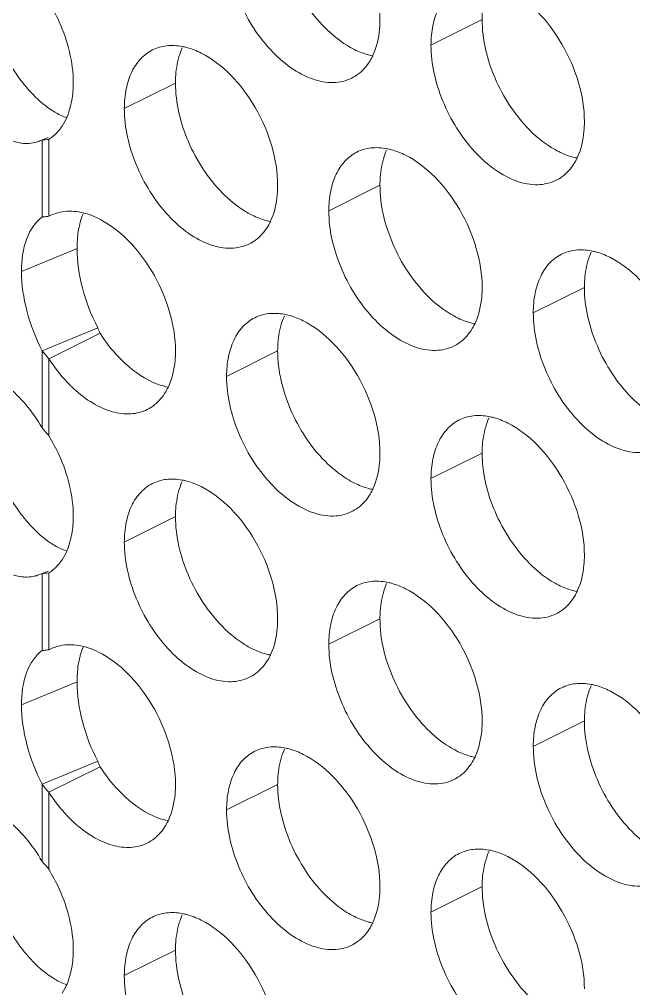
# Model space of a CAD drawing. Header units: millimetres. Extents: x 0 to 2524, y 0 to 1785.
# Drawn here: x 1808.52 to 1815.32, y 890.54 to 901.27 of the extents above; entities that cross this region are included whole.
import ezdxf

# ---------------------------------------------------------------- set-up
doc = ezdxf.new("R2010")
doc.units = ezdxf.units.MM
doc.header["$LTSCALE"] = 0.1
doc.layers.add('标注', color=251, linetype='Continuous', lineweight=9)

msp = doc.modelspace()

# ---------------------------------------------------------------- linework, layer by layer
at = {"layer": '标注'}
for p, q in [((1813.639, 901.271), (1813.073, 900.988)), ((1810.245, 900.568), (1809.679, 900.285)), ((1810.245, 900.568), (1809.679, 900.285)), ((1810.245, 900.568), (1809.679, 900.285)), ((1808.77, 899.938), (1808.745, 899.928)), ((1808.835, 899.965), (1808.77, 899.938)), ((1808.77, 899.938), (1808.77, 899.084)), ((1808.844, 899.943), (1808.844, 899.092)), ((1812.508, 899.437), (1811.942, 899.154)), ((1808.844, 899.092), (1808.86, 899.1)), ((1809.156, 898.737), (1808.541, 898.482)), ((1814.771, 898.305), (1814.205, 898.023)), ((1809.385, 897.859), (1808.77, 897.603)), ((1809.41, 897.797), (1808.844, 897.515)), ((1808.77, 897.603), (1808.77, 896.749)), ((1811.376, 897.602), (1810.811, 897.32)), ((1808.844, 897.515), (1808.844, 896.663)), ((1813.639, 896.471), (1813.073, 896.188)), ((1810.245, 895.768), (1809.679, 895.485)), ((1810.245, 895.768), (1809.679, 895.485)), ((1810.245, 895.768), (1809.679, 895.485)), ((1808.77, 895.138), (1808.745, 895.128)), ((1808.835, 895.165), (1808.77, 895.138)), ((1808.77, 895.138), (1808.77, 894.284)), ((1808.844, 895.143), (1808.844, 894.292)), ((1812.508, 894.637), (1811.942, 894.354)), ((1808.844, 894.292), (1808.86, 894.3)), ((1809.156, 893.937), (1808.541, 893.682)), ((1814.771, 893.505), (1814.205, 893.223)), ((1809.385, 893.059), (1808.77, 892.803)), ((1809.41, 892.997), (1808.844, 892.715)), ((1808.77, 892.803), (1808.77, 891.949)), ((1811.376, 892.802), (1810.811, 892.52)), ((1808.844, 892.715), (1808.844, 891.863)), ((1813.639, 891.671), (1813.073, 891.388)), ((1810.245, 890.968), (1809.679, 890.685)), ((1810.245, 890.968), (1809.679, 890.685)), ((1810.245, 890.968), (1809.679, 890.685))]:
    msp.add_line(p, q, dxfattribs=at)
for centre, radius, start, end in [((1810.99, 900.657), 0.734, 155.8796, 161.7803), ((1811.993, 901.028), 0.453, 296.5256, 305.9034), ((1809.385, 901.057), 0.94, 235.2265, 239.6574), ((1809.323, 900.952), 0.818, 239.6492, 244.5397), ((1808.594, 900.332), 0.462, 302.7451, 310.382), ((1813.252, 899.526), 0.734, 155.8796, 161.7803), ((1814.256, 899.896), 0.453, 296.5256, 305.9034), ((1810.862, 899.193), 0.453, 296.5256, 305.9034), ((1815.515, 898.394), 0.734, 155.8796, 161.7803), ((1812.121, 897.691), 0.734, 155.8796, 161.7803), ((1810.182, 898.144), 0.847, 199.7011, 204.1814), ((1813.125, 898.062), 0.453, 296.5256, 305.9034), ((1809.652, 898.267), 1.104, 216.9719, 222.9731), ((1809.729, 897.362), 0.457, 296.5685, 308.2187), ((1814.384, 896.56), 0.734, 155.8796, 161.7803), ((1811.311, 898.865), 3.306, 219.7824, 221.7528), ((1810.99, 895.857), 0.734, 155.8796, 161.7803), ((1811.993, 896.228), 0.453, 296.5256, 305.9034), ((1809.385, 896.257), 0.94, 235.2265, 239.6574), ((1809.323, 896.152), 0.818, 239.6492, 244.5397), ((1808.594, 895.532), 0.462, 302.7451, 310.382), ((1813.252, 894.726), 0.734, 155.8796, 161.7803), ((1814.256, 895.096), 0.453, 296.5256, 305.9034), ((1810.862, 894.393), 0.453, 296.5256, 305.9034), ((1815.515, 893.594), 0.734, 155.8796, 161.7803), ((1812.121, 892.891), 0.734, 155.8796, 161.7803), ((1810.182, 893.344), 0.847, 199.7011, 204.1814), ((1813.125, 893.262), 0.453, 296.5256, 305.9034), ((1809.652, 893.467), 1.104, 216.9719, 222.9731), ((1809.729, 892.562), 0.457, 296.5685, 308.2187), ((1814.384, 891.76), 0.734, 155.8796, 161.7803), ((1811.311, 894.065), 3.306, 219.7824, 221.7528), ((1810.99, 891.057), 0.734, 155.8796, 161.7803), ((1811.993, 891.428), 0.453, 296.5256, 305.9034), ((1809.385, 891.457), 0.94, 235.2265, 239.6574), ((1809.323, 891.352), 0.818, 239.6492, 244.5397)]:
    msp.add_arc(centre, radius, start, end, dxfattribs=at)
for points, knots in [([(1811.659, 902.735), (1811.78, 902.674), (1812.01, 902.494), (1812.277, 902.136), (1812.458, 901.717), (1812.508, 901.416), (1812.508, 901.271)], [0, 0, 0, 0, 0.229676, 0.488215, 0.753207, 1, 1, 1, 1]), ([(1811.9, 901.18), (1811.739, 901.343), (1811.488, 901.73), (1811.376, 902.181), (1811.376, 902.402)], [0, 0, 0, 0, 0.508684, 1, 1, 1, 1]), ([(1812.196, 900.622), (1812.133, 900.591), (1811.983, 900.557), (1811.746, 900.605), (1811.507, 900.735), (1811.199, 901.013), (1810.913, 901.476), (1810.811, 901.908), (1810.811, 902.12)], [0, 0, 0, 0, 0.090718, 0.191742, 0.308104, 0.439279, 0.725532, 1, 1, 1, 1]), ([(1813.073, 900.988), (1813.073, 901.061), (1813.086, 901.2), (1813.145, 901.39), (1813.244, 901.542), (1813.336, 901.613), (1813.385, 901.637)], [0, 0, 0, 0, 0.289235, 0.54966, 0.782932, 1, 1, 1, 1]), ([(1813.639, 901.271), (1813.639, 901.3), (1813.643, 901.407), (1813.662, 901.514), (1813.687, 901.59)], [0, 0, 0, 0, 0.264225, 1, 1, 1, 1]), ([(1813.922, 901.603), (1814.043, 901.543), (1814.273, 901.363), (1814.539, 901.004), (1814.721, 900.586), (1814.771, 900.285), (1814.771, 900.14)], [0, 0, 0, 0, 0.229676, 0.488215, 0.753207, 1, 1, 1, 1]), ([(1808.518, 899.905), (1808.387, 899.927), (1808.113, 900.088), (1807.804, 900.471), (1807.582, 900.959), (1807.518, 901.321), (1807.518, 901.497)], [0, 0, 0, 0, 0.200223, 0.454809, 0.735097, 1, 1, 1, 1]), ([(1808.844, 901.463), (1808.886, 901.393), (1809.032, 901.116), (1809.114, 900.8), (1809.114, 900.568)], [0, 0, 0, 0, 0.260955, 1, 1, 1, 1]), ([(1812.508, 901.271), (1812.508, 901.235), (1812.502, 901.103), (1812.473, 900.971), (1812.433, 900.882)], [0, 0, 0, 0, 0.268874, 1, 1, 1, 1]), ([(1814.163, 900.049), (1814.001, 900.212), (1813.75, 900.599), (1813.639, 901.05), (1813.639, 901.271)], [0, 0, 0, 0, 0.508684, 1, 1, 1, 1]), ([(1812.225, 900.939), (1812.197, 900.953), (1812.079, 901.02), (1811.973, 901.107), (1811.9, 901.18)], [0, 0, 0, 0, 0.235002, 1, 1, 1, 1]), ([(1808.571, 900.55), (1808.549, 900.577), (1808.462, 900.693), (1808.388, 900.819), (1808.34, 900.918)], [0, 0, 0, 0, 0.242274, 1, 1, 1, 1]), ([(1809.679, 900.285), (1809.679, 900.358), (1809.691, 900.497), (1809.75, 900.687), (1809.85, 900.839), (1809.942, 900.91), (1809.991, 900.934)], [0, 0, 0, 0, 0.289235, 0.54966, 0.782932, 1, 1, 1, 1]), ([(1809.991, 900.934), (1810.04, 900.958), (1810.15, 900.99), (1810.263, 900.983), (1810.32, 900.972)], [0, 0, 0, 0, 0.482538, 1, 1, 1, 1]), ([(1810.32, 900.972), (1810.337, 900.969), (1810.409, 900.953), (1810.478, 900.925), (1810.528, 900.9)], [0, 0, 0, 0, 0.238696, 1, 1, 1, 1]), ([(1810.528, 900.9), (1810.649, 900.84), (1810.879, 900.66), (1811.145, 900.302), (1811.326, 899.883), (1811.376, 899.582), (1811.376, 899.437)], [0, 0, 0, 0, 0.229676, 0.488215, 0.753207, 1, 1, 1, 1]), ([(1812.433, 900.867), (1812.415, 900.87), (1812.344, 900.887), (1812.275, 900.914), (1812.225, 900.939)], [0, 0, 0, 0, 0.238696, 1, 1, 1, 1]), ([(1814.459, 899.491), (1814.396, 899.46), (1814.246, 899.426), (1814.008, 899.473), (1813.77, 899.604), (1813.462, 899.882), (1813.176, 900.344), (1813.073, 900.777), (1813.073, 900.988)], [0, 0, 0, 0, 0.090718, 0.191742, 0.308104, 0.439279, 0.725532, 1, 1, 1, 1]), ([(1810.245, 900.568), (1810.245, 900.597), (1810.249, 900.704), (1810.268, 900.811), (1810.292, 900.887)], [0, 0, 0, 0, 0.264225, 1, 1, 1, 1]), ([(1812.433, 900.882), (1812.423, 900.859), (1812.38, 900.775), (1812.316, 900.701), (1812.259, 900.661)], [0, 0, 0, 0, 0.265525, 1, 1, 1, 1]), ([(1808.848, 900.285), (1808.824, 900.302), (1808.722, 900.38), (1808.633, 900.473), (1808.571, 900.55)], [0, 0, 0, 0, 0.233653, 1, 1, 1, 1]), ([(1809.114, 900.568), (1809.114, 900.545), (1809.111, 900.455), (1809.098, 900.365), (1809.081, 900.301)], [0, 0, 0, 0, 0.261757, 1, 1, 1, 1]), ([(1810.769, 899.346), (1810.607, 899.509), (1810.356, 899.896), (1810.245, 900.347), (1810.245, 900.568)], [0, 0, 0, 0, 0.508684, 1, 1, 1, 1]), ([(1811.065, 898.788), (1811.002, 898.757), (1810.852, 898.723), (1810.614, 898.77), (1810.376, 898.901), (1810.068, 899.179), (1809.782, 899.641), (1809.679, 900.074), (1809.679, 900.285)], [0, 0, 0, 0, 0.090718, 0.191742, 0.308104, 0.439279, 0.725532, 1, 1, 1, 1]), ([(1808.99, 900.09), (1808.983, 900.079), (1808.955, 900.039), (1808.921, 900.003), (1808.893, 899.98)], [0, 0, 0, 0, 0.256974, 1, 1, 1, 1]), ([(1814.488, 899.808), (1814.459, 899.822), (1814.341, 899.888), (1814.236, 899.976), (1814.163, 900.049)], [0, 0, 0, 0, 0.235002, 1, 1, 1, 1]), ([(1814.771, 900.14), (1814.771, 900.104), (1814.765, 899.972), (1814.736, 899.839), (1814.696, 899.751)], [0, 0, 0, 0, 0.268874, 1, 1, 1, 1]), ([(1808.745, 899.927), (1808.728, 899.92), (1808.655, 899.896), (1808.575, 899.895), (1808.518, 899.905)], [0, 0, 0, 0, 0.241531, 1, 1, 1, 1]), ([(1812.254, 899.803), (1812.302, 899.827), (1812.412, 899.859), (1812.526, 899.852), (1812.583, 899.841)], [0, 0, 0, 0, 0.482538, 1, 1, 1, 1]), ([(1812.583, 899.841), (1812.6, 899.838), (1812.672, 899.821), (1812.741, 899.794), (1812.791, 899.769)], [0, 0, 0, 0, 0.238696, 1, 1, 1, 1]), ([(1811.942, 899.154), (1811.942, 899.227), (1811.954, 899.366), (1812.013, 899.556), (1812.113, 899.708), (1812.205, 899.779), (1812.254, 899.803)], [0, 0, 0, 0, 0.289235, 0.54966, 0.782932, 1, 1, 1, 1]), ([(1812.508, 899.437), (1812.508, 899.465), (1812.512, 899.573), (1812.53, 899.68), (1812.555, 899.755)], [0, 0, 0, 0, 0.264225, 1, 1, 1, 1]), ([(1812.791, 899.769), (1812.911, 899.709), (1813.142, 899.528), (1813.408, 899.17), (1813.589, 898.751), (1813.639, 898.45), (1813.639, 898.305)], [0, 0, 0, 0, 0.229676, 0.488215, 0.753207, 1, 1, 1, 1]), ([(1814.695, 899.735), (1814.678, 899.739), (1814.607, 899.755), (1814.538, 899.783), (1814.488, 899.808)], [0, 0, 0, 0, 0.238696, 1, 1, 1, 1]), ([(1814.696, 899.751), (1814.686, 899.728), (1814.642, 899.644), (1814.578, 899.57), (1814.522, 899.529)], [0, 0, 0, 0, 0.265525, 1, 1, 1, 1]), ([(1811.376, 899.437), (1811.376, 899.401), (1811.371, 899.269), (1811.342, 899.136), (1811.302, 899.048)], [0, 0, 0, 0, 0.268874, 1, 1, 1, 1]), ([(1813.032, 898.215), (1812.87, 898.378), (1812.619, 898.765), (1812.508, 899.215), (1812.508, 899.437)], [0, 0, 0, 0, 0.508684, 1, 1, 1, 1]), ([(1811.094, 899.105), (1811.065, 899.119), (1810.947, 899.185), (1810.842, 899.273), (1810.769, 899.346)], [0, 0, 0, 0, 0.235002, 1, 1, 1, 1]), ([(1808.541, 898.482), (1808.541, 898.605), (1808.566, 898.828), (1808.691, 899.027), (1808.77, 899.084)], [0, 0, 0, 0, 0.559656, 1, 1, 1, 1]), ([(1808.77, 899.084), (1808.775, 899.085), (1808.8, 899.088), (1808.825, 899.09), (1808.844, 899.092)], [0, 0, 0, 0, 0.235256, 1, 1, 1, 1]), ([(1808.86, 899.1), (1808.879, 899.11), (1808.962, 899.144), (1809.055, 899.153), (1809.122, 899.147)], [0, 0, 0, 0, 0.242859, 1, 1, 1, 1]), ([(1809.183, 898.995), (1809.186, 899.006), (1809.196, 899.049), (1809.21, 899.09), (1809.222, 899.12)], [0, 0, 0, 0, 0.258964, 1, 1, 1, 1]), ([(1809.313, 899.103), (1809.323, 899.099), (1809.367, 899.081), (1809.409, 899.061), (1809.439, 899.043)], [0, 0, 0, 0, 0.243168, 1, 1, 1, 1]), ([(1811.301, 899.032), (1811.284, 899.036), (1811.213, 899.052), (1811.144, 899.08), (1811.094, 899.105)], [0, 0, 0, 0, 0.238696, 1, 1, 1, 1]), ([(1813.327, 897.656), (1813.265, 897.625), (1813.115, 897.591), (1812.877, 897.639), (1812.639, 897.77), (1812.331, 898.047), (1812.045, 898.51), (1811.942, 898.942), (1811.942, 899.154)], [0, 0, 0, 0, 0.090718, 0.191742, 0.308104, 0.439279, 0.725532, 1, 1, 1, 1]), ([(1809.156, 898.737), (1809.156, 898.76), (1809.158, 898.847), (1809.169, 898.933), (1809.183, 898.995)], [0, 0, 0, 0, 0.262705, 1, 1, 1, 1]), ([(1809.439, 899.043), (1809.555, 898.978), (1809.775, 898.795), (1810.027, 898.441), (1810.198, 898.034), (1810.245, 897.743), (1810.245, 897.602)], [0, 0, 0, 0, 0.232666, 0.491415, 0.754834, 1, 1, 1, 1]), ([(1811.302, 899.048), (1811.292, 899.025), (1811.248, 898.941), (1811.184, 898.867), (1811.128, 898.826)], [0, 0, 0, 0, 0.265525, 1, 1, 1, 1]), ([(1809.385, 897.859), (1809.312, 897.999), (1809.202, 898.285), (1809.156, 898.59), (1809.156, 898.737)], [0, 0, 0, 0, 0.517022, 1, 1, 1, 1]), ([(1814.205, 898.023), (1814.205, 898.095), (1814.217, 898.234), (1814.276, 898.425), (1814.375, 898.577), (1814.468, 898.647), (1814.517, 898.672)], [0, 0, 0, 0, 0.289235, 0.54966, 0.782932, 1, 1, 1, 1]), ([(1814.517, 898.672), (1814.565, 898.696), (1814.675, 898.727), (1814.789, 898.721), (1814.846, 898.71)], [0, 0, 0, 0, 0.482538, 1, 1, 1, 1]), ([(1814.846, 898.71), (1814.863, 898.706), (1814.934, 898.69), (1815.003, 898.663), (1815.053, 898.638)], [0, 0, 0, 0, 0.238696, 1, 1, 1, 1]), ([(1814.771, 898.305), (1814.771, 898.334), (1814.774, 898.441), (1814.793, 898.549), (1814.818, 898.624)], [0, 0, 0, 0, 0.264225, 1, 1, 1, 1]), ([(1815.053, 898.638), (1815.174, 898.577), (1815.405, 898.397), (1815.671, 898.039), (1815.852, 897.62), (1815.902, 897.319), (1815.902, 897.174)], [0, 0, 0, 0, 0.229676, 0.488215, 0.753207, 1, 1, 1, 1]), ([(1808.77, 897.603), (1808.697, 897.743), (1808.587, 898.03), (1808.541, 898.334), (1808.541, 898.482)], [0, 0, 0, 0, 0.517022, 1, 1, 1, 1]), ([(1813.639, 898.305), (1813.639, 898.27), (1813.633, 898.138), (1813.604, 898.005), (1813.565, 897.917)], [0, 0, 0, 0, 0.268874, 1, 1, 1, 1]), ([(1815.294, 897.083), (1815.133, 897.246), (1814.882, 897.633), (1814.771, 898.084), (1814.771, 898.305)], [0, 0, 0, 0, 0.508684, 1, 1, 1, 1]), ([(1813.356, 897.973), (1813.328, 897.988), (1813.21, 898.054), (1813.104, 898.141), (1813.032, 898.215)], [0, 0, 0, 0, 0.235002, 1, 1, 1, 1]), ([(1811.123, 897.969), (1811.171, 897.993), (1811.281, 898.024), (1811.395, 898.018), (1811.452, 898.007)], [0, 0, 0, 0, 0.482538, 1, 1, 1, 1]), ([(1811.452, 898.007), (1811.469, 898.003), (1811.54, 897.987), (1811.609, 897.96), (1811.659, 897.935)], [0, 0, 0, 0, 0.238696, 1, 1, 1, 1]), ([(1815.59, 896.525), (1815.527, 896.494), (1815.377, 896.46), (1815.14, 896.508), (1814.901, 896.638), (1814.593, 896.916), (1814.307, 897.379), (1814.205, 897.811), (1814.205, 898.023)], [0, 0, 0, 0, 0.090718, 0.191742, 0.308104, 0.439279, 0.725532, 1, 1, 1, 1]), ([(1810.811, 897.32), (1810.811, 897.392), (1810.823, 897.531), (1810.882, 897.722), (1810.981, 897.874), (1811.074, 897.944), (1811.123, 897.969)], [0, 0, 0, 0, 0.289235, 0.54966, 0.782932, 1, 1, 1, 1]), ([(1811.376, 897.602), (1811.376, 897.631), (1811.38, 897.738), (1811.399, 897.846), (1811.424, 897.921)], [0, 0, 0, 0, 0.264225, 1, 1, 1, 1]), ([(1811.659, 897.935), (1811.78, 897.874), (1812.01, 897.694), (1812.277, 897.336), (1812.458, 896.917), (1812.508, 896.616), (1812.508, 896.471)], [0, 0, 0, 0, 0.229676, 0.488215, 0.753207, 1, 1, 1, 1]), ([(1813.564, 897.901), (1813.547, 897.904), (1813.475, 897.921), (1813.406, 897.948), (1813.356, 897.973)], [0, 0, 0, 0, 0.238696, 1, 1, 1, 1]), ([(1813.565, 897.917), (1813.554, 897.894), (1813.511, 897.81), (1813.447, 897.736), (1813.391, 897.695)], [0, 0, 0, 0, 0.265525, 1, 1, 1, 1]), ([(1809.688, 897.464), (1809.662, 897.487), (1809.559, 897.589), (1809.469, 897.705), (1809.41, 897.797)], [0, 0, 0, 0, 0.242059, 1, 1, 1, 1]), ([(1810.245, 897.602), (1810.245, 897.567), (1810.239, 897.434), (1810.21, 897.301), (1810.17, 897.212)], [0, 0, 0, 0, 0.269039, 1, 1, 1, 1]), ([(1811.9, 896.38), (1811.739, 896.543), (1811.488, 896.93), (1811.376, 897.381), (1811.376, 897.602)], [0, 0, 0, 0, 0.508684, 1, 1, 1, 1]), ([(1809.122, 897.181), (1809.096, 897.204), (1808.993, 897.307), (1808.903, 897.422), (1808.844, 897.515)], [0, 0, 0, 0, 0.242059, 1, 1, 1, 1]), ([(1810.168, 897.199), (1810.127, 897.207), (1809.949, 897.258), (1809.793, 897.367), (1809.688, 897.464)], [0, 0, 0, 0, 0.225674, 1, 1, 1, 1]), ([(1808.193, 897.322), (1808.221, 897.31), (1808.341, 897.248), (1808.446, 897.16), (1808.518, 897.086)], [0, 0, 0, 0, 0.228039, 1, 1, 1, 1]), ([(1812.196, 895.822), (1812.133, 895.791), (1811.983, 895.757), (1811.746, 895.805), (1811.507, 895.935), (1811.199, 896.213), (1810.913, 896.676), (1810.811, 897.108), (1810.811, 897.32)], [0, 0, 0, 0, 0.090718, 0.191742, 0.308104, 0.439279, 0.725532, 1, 1, 1, 1]), ([(1809.933, 896.953), (1809.877, 896.925), (1809.745, 896.892), (1809.534, 896.921), (1809.319, 897.02), (1809.187, 897.121), (1809.122, 897.181)], [0, 0, 0, 0, 0.211276, 0.44254, 0.704896, 1, 1, 1, 1]), ([(1810.17, 897.212), (1810.16, 897.191), (1810.12, 897.113), (1810.062, 897.043), (1810.011, 897.003)], [0, 0, 0, 0, 0.264539, 1, 1, 1, 1]), ([(1808.518, 897.086), (1808.541, 897.061), (1808.635, 896.957), (1808.716, 896.841), (1808.77, 896.749)], [0, 0, 0, 0, 0.239558, 1, 1, 1, 1]), ([(1815.619, 896.842), (1815.591, 896.856), (1815.473, 896.923), (1815.367, 897.01), (1815.294, 897.083)], [0, 0, 0, 0, 0.235002, 1, 1, 1, 1]), ([(1813.073, 896.188), (1813.073, 896.261), (1813.086, 896.4), (1813.145, 896.59), (1813.244, 896.742), (1813.336, 896.813), (1813.385, 896.837)], [0, 0, 0, 0, 0.289235, 0.54966, 0.782932, 1, 1, 1, 1]), ([(1813.385, 896.837), (1813.434, 896.861), (1813.544, 896.893), (1813.657, 896.886), (1813.714, 896.875)], [0, 0, 0, 0, 0.482538, 1, 1, 1, 1]), ([(1813.714, 896.875), (1813.732, 896.872), (1813.803, 896.856), (1813.872, 896.828), (1813.922, 896.803)], [0, 0, 0, 0, 0.238696, 1, 1, 1, 1]), ([(1813.639, 896.471), (1813.639, 896.5), (1813.643, 896.607), (1813.662, 896.714), (1813.687, 896.79)], [0, 0, 0, 0, 0.264225, 1, 1, 1, 1]), ([(1813.922, 896.803), (1814.043, 896.743), (1814.273, 896.563), (1814.539, 896.204), (1814.721, 895.786), (1814.771, 895.485), (1814.771, 895.34)], [0, 0, 0, 0, 0.229676, 0.488215, 0.753207, 1, 1, 1, 1]), ([(1808.518, 895.105), (1808.387, 895.127), (1808.113, 895.288), (1807.804, 895.671), (1807.582, 896.159), (1807.518, 896.521), (1807.518, 896.697)], [0, 0, 0, 0, 0.200223, 0.454809, 0.735097, 1, 1, 1, 1]), ([(1808.844, 896.663), (1808.886, 896.593), (1809.032, 896.316), (1809.114, 896), (1809.114, 895.768)], [0, 0, 0, 0, 0.260955, 1, 1, 1, 1]), ([(1812.508, 896.471), (1812.508, 896.435), (1812.502, 896.303), (1812.473, 896.171), (1812.433, 896.082)], [0, 0, 0, 0, 0.268874, 1, 1, 1, 1]), ([(1814.163, 895.249), (1814.001, 895.412), (1813.75, 895.799), (1813.639, 896.25), (1813.639, 896.471)], [0, 0, 0, 0, 0.508684, 1, 1, 1, 1]), ([(1812.225, 896.139), (1812.197, 896.153), (1812.079, 896.22), (1811.973, 896.307), (1811.9, 896.38)], [0, 0, 0, 0, 0.235002, 1, 1, 1, 1]), ([(1809.991, 896.134), (1810.04, 896.158), (1810.15, 896.19), (1810.263, 896.183), (1810.32, 896.172)], [0, 0, 0, 0, 0.482538, 1, 1, 1, 1]), ([(1814.459, 894.691), (1814.396, 894.66), (1814.246, 894.626), (1814.008, 894.673), (1813.77, 894.804), (1813.462, 895.082), (1813.176, 895.544), (1813.073, 895.977), (1813.073, 896.188)], [0, 0, 0, 0, 0.090718, 0.191742, 0.308104, 0.439279, 0.725532, 1, 1, 1, 1]), ([(1808.571, 895.75), (1808.549, 895.777), (1808.462, 895.893), (1808.388, 896.019), (1808.34, 896.118)], [0, 0, 0, 0, 0.242274, 1, 1, 1, 1]), ([(1809.679, 895.485), (1809.679, 895.558), (1809.691, 895.697), (1809.75, 895.887), (1809.85, 896.039), (1809.942, 896.11), (1809.991, 896.134)], [0, 0, 0, 0, 0.289235, 0.54966, 0.782932, 1, 1, 1, 1]), ([(1810.245, 895.768), (1810.245, 895.797), (1810.249, 895.904), (1810.268, 896.011), (1810.292, 896.087)], [0, 0, 0, 0, 0.264225, 1, 1, 1, 1]), ([(1810.32, 896.172), (1810.337, 896.169), (1810.409, 896.153), (1810.478, 896.125), (1810.528, 896.1)], [0, 0, 0, 0, 0.238696, 1, 1, 1, 1]), ([(1810.528, 896.1), (1810.649, 896.04), (1810.879, 895.86), (1811.145, 895.502), (1811.326, 895.083), (1811.376, 894.782), (1811.376, 894.637)], [0, 0, 0, 0, 0.229676, 0.488215, 0.753207, 1, 1, 1, 1]), ([(1812.433, 896.067), (1812.415, 896.07), (1812.344, 896.087), (1812.275, 896.114), (1812.225, 896.139)], [0, 0, 0, 0, 0.238696, 1, 1, 1, 1]), ([(1812.433, 896.082), (1812.423, 896.059), (1812.38, 895.975), (1812.316, 895.901), (1812.259, 895.861)], [0, 0, 0, 0, 0.265525, 1, 1, 1, 1]), ([(1808.848, 895.485), (1808.824, 895.502), (1808.722, 895.58), (1808.633, 895.673), (1808.571, 895.75)], [0, 0, 0, 0, 0.233653, 1, 1, 1, 1]), ([(1809.114, 895.768), (1809.114, 895.745), (1809.111, 895.655), (1809.098, 895.565), (1809.081, 895.501)], [0, 0, 0, 0, 0.261757, 1, 1, 1, 1]), ([(1810.769, 894.546), (1810.607, 894.709), (1810.356, 895.096), (1810.245, 895.547), (1810.245, 895.768)], [0, 0, 0, 0, 0.508684, 1, 1, 1, 1]), ([(1811.065, 893.988), (1811.002, 893.957), (1810.852, 893.923), (1810.614, 893.97), (1810.376, 894.101), (1810.068, 894.379), (1809.782, 894.841), (1809.679, 895.274), (1809.679, 895.485)], [0, 0, 0, 0, 0.090718, 0.191742, 0.308104, 0.439279, 0.725532, 1, 1, 1, 1]), ([(1814.771, 895.34), (1814.771, 895.304), (1814.765, 895.172), (1814.736, 895.039), (1814.696, 894.951)], [0, 0, 0, 0, 0.268874, 1, 1, 1, 1]), ([(1808.99, 895.29), (1808.983, 895.279), (1808.955, 895.239), (1808.921, 895.203), (1808.893, 895.18)], [0, 0, 0, 0, 0.256974, 1, 1, 1, 1]), ([(1814.488, 895.008), (1814.459, 895.022), (1814.341, 895.088), (1814.236, 895.176), (1814.163, 895.249)], [0, 0, 0, 0, 0.235002, 1, 1, 1, 1]), ([(1808.745, 895.127), (1808.728, 895.12), (1808.655, 895.096), (1808.575, 895.095), (1808.518, 895.105)], [0, 0, 0, 0, 0.241531, 1, 1, 1, 1]), ([(1811.942, 894.354), (1811.942, 894.427), (1811.954, 894.566), (1812.013, 894.756), (1812.113, 894.908), (1812.205, 894.979), (1812.254, 895.003)], [0, 0, 0, 0, 0.289235, 0.54966, 0.782932, 1, 1, 1, 1]), ([(1812.254, 895.003), (1812.302, 895.027), (1812.412, 895.059), (1812.526, 895.052), (1812.583, 895.041)], [0, 0, 0, 0, 0.482538, 1, 1, 1, 1]), ([(1812.583, 895.041), (1812.6, 895.038), (1812.672, 895.021), (1812.741, 894.994), (1812.791, 894.969)], [0, 0, 0, 0, 0.238696, 1, 1, 1, 1]), ([(1814.695, 894.935), (1814.678, 894.939), (1814.607, 894.955), (1814.538, 894.983), (1814.488, 895.008)], [0, 0, 0, 0, 0.238696, 1, 1, 1, 1]), ([(1812.508, 894.637), (1812.508, 894.665), (1812.512, 894.773), (1812.53, 894.88), (1812.555, 894.955)], [0, 0, 0, 0, 0.264225, 1, 1, 1, 1]), ([(1812.791, 894.969), (1812.911, 894.909), (1813.142, 894.728), (1813.408, 894.37), (1813.589, 893.951), (1813.639, 893.65), (1813.639, 893.505)], [0, 0, 0, 0, 0.229676, 0.488215, 0.753207, 1, 1, 1, 1]), ([(1814.696, 894.951), (1814.686, 894.928), (1814.642, 894.844), (1814.578, 894.77), (1814.522, 894.729)], [0, 0, 0, 0, 0.265525, 1, 1, 1, 1]), ([(1811.376, 894.637), (1811.376, 894.601), (1811.371, 894.469), (1811.342, 894.336), (1811.302, 894.248)], [0, 0, 0, 0, 0.268874, 1, 1, 1, 1]), ([(1813.032, 893.415), (1812.87, 893.578), (1812.619, 893.965), (1812.508, 894.415), (1812.508, 894.637)], [0, 0, 0, 0, 0.508684, 1, 1, 1, 1]), ([(1811.094, 894.305), (1811.065, 894.319), (1810.947, 894.385), (1810.842, 894.473), (1810.769, 894.546)], [0, 0, 0, 0, 0.235002, 1, 1, 1, 1]), ([(1808.86, 894.3), (1808.879, 894.31), (1808.962, 894.344), (1809.055, 894.353), (1809.122, 894.347)], [0, 0, 0, 0, 0.242859, 1, 1, 1, 1]), ([(1813.327, 892.856), (1813.265, 892.825), (1813.115, 892.791), (1812.877, 892.839), (1812.639, 892.97), (1812.331, 893.247), (1812.045, 893.71), (1811.942, 894.142), (1811.942, 894.354)], [0, 0, 0, 0, 0.090718, 0.191742, 0.308104, 0.439279, 0.725532, 1, 1, 1, 1]), ([(1808.541, 893.682), (1808.541, 893.805), (1808.566, 894.028), (1808.691, 894.227), (1808.77, 894.284)], [0, 0, 0, 0, 0.559656, 1, 1, 1, 1]), ([(1808.77, 894.284), (1808.775, 894.285), (1808.8, 894.288), (1808.825, 894.29), (1808.844, 894.292)], [0, 0, 0, 0, 0.235256, 1, 1, 1, 1]), ([(1809.183, 894.195), (1809.186, 894.206), (1809.196, 894.249), (1809.21, 894.29), (1809.222, 894.32)], [0, 0, 0, 0, 0.258964, 1, 1, 1, 1]), ([(1809.313, 894.303), (1809.323, 894.299), (1809.367, 894.281), (1809.409, 894.261), (1809.439, 894.243)], [0, 0, 0, 0, 0.243168, 1, 1, 1, 1]), ([(1811.301, 894.232), (1811.284, 894.236), (1811.213, 894.252), (1811.144, 894.28), (1811.094, 894.305)], [0, 0, 0, 0, 0.238696, 1, 1, 1, 1]), ([(1811.302, 894.248), (1811.292, 894.225), (1811.248, 894.141), (1811.184, 894.067), (1811.128, 894.026)], [0, 0, 0, 0, 0.265525, 1, 1, 1, 1]), ([(1809.156, 893.937), (1809.156, 893.96), (1809.158, 894.047), (1809.169, 894.133), (1809.183, 894.195)], [0, 0, 0, 0, 0.262705, 1, 1, 1, 1]), ([(1809.439, 894.243), (1809.555, 894.178), (1809.775, 893.995), (1810.027, 893.641), (1810.198, 893.234), (1810.245, 892.943), (1810.245, 892.802)], [0, 0, 0, 0, 0.232666, 0.491415, 0.754834, 1, 1, 1, 1]), ([(1809.385, 893.059), (1809.312, 893.199), (1809.202, 893.485), (1809.156, 893.79), (1809.156, 893.937)], [0, 0, 0, 0, 0.517022, 1, 1, 1, 1]), ([(1814.517, 893.872), (1814.565, 893.896), (1814.675, 893.927), (1814.789, 893.921), (1814.846, 893.91)], [0, 0, 0, 0, 0.482538, 1, 1, 1, 1]), ([(1814.205, 893.223), (1814.205, 893.295), (1814.217, 893.434), (1814.276, 893.625), (1814.375, 893.777), (1814.468, 893.847), (1814.517, 893.872)], [0, 0, 0, 0, 0.289235, 0.54966, 0.782932, 1, 1, 1, 1]), ([(1814.771, 893.505), (1814.771, 893.534), (1814.774, 893.641), (1814.793, 893.749), (1814.818, 893.824)], [0, 0, 0, 0, 0.264225, 1, 1, 1, 1]), ([(1814.846, 893.91), (1814.863, 893.906), (1814.934, 893.89), (1815.003, 893.863), (1815.053, 893.838)], [0, 0, 0, 0, 0.238696, 1, 1, 1, 1]), ([(1815.053, 893.838), (1815.174, 893.777), (1815.405, 893.597), (1815.671, 893.239), (1815.852, 892.82), (1815.902, 892.519), (1815.902, 892.374)], [0, 0, 0, 0, 0.229676, 0.488215, 0.753207, 1, 1, 1, 1]), ([(1808.77, 892.803), (1808.697, 892.943), (1808.587, 893.23), (1808.541, 893.534), (1808.541, 893.682)], [0, 0, 0, 0, 0.517022, 1, 1, 1, 1]), ([(1813.639, 893.505), (1813.639, 893.47), (1813.633, 893.338), (1813.604, 893.205), (1813.565, 893.117)], [0, 0, 0, 0, 0.268874, 1, 1, 1, 1]), ([(1815.294, 892.283), (1815.133, 892.446), (1814.882, 892.833), (1814.771, 893.284), (1814.771, 893.505)], [0, 0, 0, 0, 0.508684, 1, 1, 1, 1]), ([(1813.356, 893.173), (1813.328, 893.188), (1813.21, 893.254), (1813.104, 893.341), (1813.032, 893.415)], [0, 0, 0, 0, 0.235002, 1, 1, 1, 1]), ([(1811.123, 893.169), (1811.171, 893.193), (1811.281, 893.224), (1811.395, 893.218), (1811.452, 893.207)], [0, 0, 0, 0, 0.482538, 1, 1, 1, 1]), ([(1811.452, 893.207), (1811.469, 893.203), (1811.54, 893.187), (1811.609, 893.16), (1811.659, 893.135)], [0, 0, 0, 0, 0.238696, 1, 1, 1, 1]), ([(1813.564, 893.101), (1813.547, 893.104), (1813.475, 893.121), (1813.406, 893.148), (1813.356, 893.173)], [0, 0, 0, 0, 0.238696, 1, 1, 1, 1]), ([(1815.59, 891.725), (1815.527, 891.694), (1815.377, 891.66), (1815.14, 891.708), (1814.901, 891.838), (1814.593, 892.116), (1814.307, 892.579), (1814.205, 893.011), (1814.205, 893.223)], [0, 0, 0, 0, 0.090718, 0.191742, 0.308104, 0.439279, 0.725532, 1, 1, 1, 1]), ([(1810.811, 892.52), (1810.811, 892.592), (1810.823, 892.731), (1810.882, 892.922), (1810.981, 893.074), (1811.074, 893.144), (1811.123, 893.169)], [0, 0, 0, 0, 0.289235, 0.54966, 0.782932, 1, 1, 1, 1]), ([(1811.376, 892.802), (1811.376, 892.831), (1811.38, 892.938), (1811.399, 893.046), (1811.424, 893.121)], [0, 0, 0, 0, 0.264225, 1, 1, 1, 1]), ([(1811.659, 893.135), (1811.78, 893.074), (1812.01, 892.894), (1812.277, 892.536), (1812.458, 892.117), (1812.508, 891.816), (1812.508, 891.671)], [0, 0, 0, 0, 0.229676, 0.488215, 0.753207, 1, 1, 1, 1]), ([(1813.565, 893.117), (1813.554, 893.094), (1813.511, 893.01), (1813.447, 892.936), (1813.391, 892.895)], [0, 0, 0, 0, 0.265525, 1, 1, 1, 1]), ([(1809.688, 892.664), (1809.662, 892.687), (1809.559, 892.789), (1809.469, 892.905), (1809.41, 892.997)], [0, 0, 0, 0, 0.242059, 1, 1, 1, 1]), ([(1810.245, 892.802), (1810.245, 892.767), (1810.239, 892.634), (1810.21, 892.501), (1810.17, 892.412)], [0, 0, 0, 0, 0.269039, 1, 1, 1, 1]), ([(1811.9, 891.58), (1811.739, 891.743), (1811.488, 892.13), (1811.376, 892.581), (1811.376, 892.802)], [0, 0, 0, 0, 0.508684, 1, 1, 1, 1]), ([(1809.122, 892.381), (1809.096, 892.404), (1808.993, 892.507), (1808.903, 892.622), (1808.844, 892.715)], [0, 0, 0, 0, 0.242059, 1, 1, 1, 1]), ([(1810.168, 892.399), (1810.127, 892.407), (1809.949, 892.458), (1809.793, 892.567), (1809.688, 892.664)], [0, 0, 0, 0, 0.225674, 1, 1, 1, 1]), ([(1808.193, 892.522), (1808.221, 892.51), (1808.341, 892.448), (1808.446, 892.36), (1808.518, 892.286)], [0, 0, 0, 0, 0.228039, 1, 1, 1, 1]), ([(1812.196, 891.022), (1812.133, 890.991), (1811.983, 890.957), (1811.746, 891.005), (1811.507, 891.135), (1811.199, 891.413), (1810.913, 891.876), (1810.811, 892.308), (1810.811, 892.52)], [0, 0, 0, 0, 0.090718, 0.191742, 0.308104, 0.439279, 0.725532, 1, 1, 1, 1]), ([(1809.933, 892.153), (1809.877, 892.125), (1809.745, 892.092), (1809.534, 892.121), (1809.319, 892.22), (1809.187, 892.321), (1809.122, 892.381)], [0, 0, 0, 0, 0.211276, 0.44254, 0.704896, 1, 1, 1, 1]), ([(1810.17, 892.412), (1810.16, 892.391), (1810.12, 892.313), (1810.062, 892.243), (1810.011, 892.203)], [0, 0, 0, 0, 0.264539, 1, 1, 1, 1]), ([(1808.518, 892.286), (1808.541, 892.261), (1808.635, 892.157), (1808.716, 892.041), (1808.77, 891.949)], [0, 0, 0, 0, 0.239558, 1, 1, 1, 1]), ([(1815.619, 892.042), (1815.591, 892.056), (1815.473, 892.123), (1815.367, 892.21), (1815.294, 892.283)], [0, 0, 0, 0, 0.235002, 1, 1, 1, 1]), ([(1813.073, 891.388), (1813.073, 891.461), (1813.086, 891.6), (1813.145, 891.79), (1813.244, 891.942), (1813.336, 892.013), (1813.385, 892.037)], [0, 0, 0, 0, 0.289235, 0.54966, 0.782932, 1, 1, 1, 1]), ([(1813.385, 892.037), (1813.434, 892.061), (1813.544, 892.093), (1813.657, 892.086), (1813.714, 892.075)], [0, 0, 0, 0, 0.482538, 1, 1, 1, 1]), ([(1813.714, 892.075), (1813.732, 892.072), (1813.803, 892.056), (1813.872, 892.028), (1813.922, 892.003)], [0, 0, 0, 0, 0.238696, 1, 1, 1, 1]), ([(1813.922, 892.003), (1814.043, 891.943), (1814.273, 891.763), (1814.539, 891.404), (1814.721, 890.986), (1814.771, 890.685), (1814.771, 890.54)], [0, 0, 0, 0, 0.229676, 0.488215, 0.753207, 1, 1, 1, 1]), ([(1808.518, 890.305), (1808.387, 890.327), (1808.113, 890.488), (1807.804, 890.871), (1807.582, 891.359), (1807.518, 891.721), (1807.518, 891.897)], [0, 0, 0, 0, 0.200223, 0.454809, 0.735097, 1, 1, 1, 1]), ([(1813.639, 891.671), (1813.639, 891.7), (1813.643, 891.807), (1813.662, 891.914), (1813.687, 891.99)], [0, 0, 0, 0, 0.264225, 1, 1, 1, 1]), ([(1808.844, 891.863), (1808.886, 891.793), (1809.032, 891.516), (1809.114, 891.2), (1809.114, 890.968)], [0, 0, 0, 0, 0.260955, 1, 1, 1, 1]), ([(1812.508, 891.671), (1812.508, 891.635), (1812.502, 891.503), (1812.473, 891.371), (1812.433, 891.282)], [0, 0, 0, 0, 0.268874, 1, 1, 1, 1]), ([(1814.163, 890.449), (1814.001, 890.612), (1813.75, 890.999), (1813.639, 891.45), (1813.639, 891.671)], [0, 0, 0, 0, 0.508684, 1, 1, 1, 1]), ([(1812.225, 891.339), (1812.197, 891.353), (1812.079, 891.42), (1811.973, 891.507), (1811.9, 891.58)], [0, 0, 0, 0, 0.235002, 1, 1, 1, 1]), ([(1809.991, 891.334), (1810.04, 891.358), (1810.15, 891.39), (1810.263, 891.383), (1810.32, 891.372)], [0, 0, 0, 0, 0.482538, 1, 1, 1, 1]), ([(1810.32, 891.372), (1810.337, 891.369), (1810.409, 891.353), (1810.478, 891.325), (1810.528, 891.3)], [0, 0, 0, 0, 0.238696, 1, 1, 1, 1]), ([(1814.459, 889.891), (1814.396, 889.86), (1814.246, 889.826), (1814.008, 889.873), (1813.77, 890.004), (1813.462, 890.282), (1813.176, 890.744), (1813.073, 891.177), (1813.073, 891.388)], [0, 0, 0, 0, 0.090718, 0.191742, 0.308104, 0.439279, 0.725532, 1, 1, 1, 1]), ([(1808.571, 890.95), (1808.549, 890.977), (1808.462, 891.093), (1808.388, 891.219), (1808.34, 891.318)], [0, 0, 0, 0, 0.242274, 1, 1, 1, 1]), ([(1809.679, 890.685), (1809.679, 890.758), (1809.691, 890.897), (1809.75, 891.087), (1809.85, 891.239), (1809.942, 891.31), (1809.991, 891.334)], [0, 0, 0, 0, 0.289235, 0.54966, 0.782932, 1, 1, 1, 1]), ([(1810.245, 890.968), (1810.245, 890.997), (1810.249, 891.104), (1810.268, 891.211), (1810.292, 891.287)], [0, 0, 0, 0, 0.264225, 1, 1, 1, 1]), ([(1810.528, 891.3), (1810.649, 891.24), (1810.879, 891.06), (1811.145, 890.702), (1811.326, 890.283), (1811.376, 889.982), (1811.376, 889.837)], [0, 0, 0, 0, 0.229676, 0.488215, 0.753207, 1, 1, 1, 1]), ([(1812.433, 891.267), (1812.415, 891.27), (1812.344, 891.287), (1812.275, 891.314), (1812.225, 891.339)], [0, 0, 0, 0, 0.238696, 1, 1, 1, 1]), ([(1812.433, 891.282), (1812.423, 891.259), (1812.38, 891.175), (1812.316, 891.101), (1812.259, 891.061)], [0, 0, 0, 0, 0.265525, 1, 1, 1, 1]), ([(1808.848, 890.685), (1808.824, 890.702), (1808.722, 890.78), (1808.633, 890.873), (1808.571, 890.95)], [0, 0, 0, 0, 0.233653, 1, 1, 1, 1]), ([(1809.114, 890.968), (1809.114, 890.945), (1809.111, 890.855), (1809.098, 890.765), (1809.081, 890.701)], [0, 0, 0, 0, 0.261757, 1, 1, 1, 1]), ([(1810.769, 889.746), (1810.607, 889.909), (1810.356, 890.296), (1810.245, 890.747), (1810.245, 890.968)], [0, 0, 0, 0, 0.508684, 1, 1, 1, 1]), ([(1811.065, 889.188), (1811.002, 889.157), (1810.852, 889.123), (1810.614, 889.17), (1810.376, 889.301), (1810.068, 889.579), (1809.782, 890.041), (1809.679, 890.474), (1809.679, 890.685)], [0, 0, 0, 0, 0.090718, 0.191742, 0.308104, 0.439279, 0.725532, 1, 1, 1, 1])]:
    msp.add_open_spline(points, degree=3, knots=knots, dxfattribs=at)
for points in [[(1809.081, 900.301), (1809.072, 900.265), (1809.06, 900.229), (1809.046, 900.195)], [(1809.041, 900.185), (1809.017, 900.193), (1808.994, 900.203), (1808.971, 900.213)], [(1809.046, 900.195), (1809.03, 900.158), (1809.012, 900.123), (1808.99, 900.09)], [(1808.844, 899.943), (1808.819, 899.94), (1808.794, 899.938), (1808.77, 899.938)], [(1809.122, 899.147), (1809.157, 899.145), (1809.191, 899.139), (1809.225, 899.13)], [(1809.225, 899.13), (1809.255, 899.123), (1809.284, 899.114), (1809.313, 899.103)], [(1809.081, 895.501), (1809.072, 895.465), (1809.06, 895.429), (1809.046, 895.395)], [(1809.041, 895.385), (1809.017, 895.393), (1808.994, 895.403), (1808.971, 895.413)], [(1809.046, 895.395), (1809.03, 895.358), (1809.012, 895.323), (1808.99, 895.29)], [(1808.844, 895.143), (1808.819, 895.14), (1808.794, 895.138), (1808.77, 895.138)], [(1809.122, 894.347), (1809.157, 894.345), (1809.191, 894.339), (1809.225, 894.33)], [(1809.225, 894.33), (1809.255, 894.323), (1809.284, 894.314), (1809.313, 894.303)], [(1809.041, 890.585), (1809.017, 890.593), (1808.994, 890.603), (1808.971, 890.613)], [(1809.081, 890.701), (1809.072, 890.665), (1809.06, 890.629), (1809.046, 890.595)], [(1809.046, 890.595), (1809.03, 890.558), (1809.012, 890.523), (1808.99, 890.49)]]:
    msp.add_open_spline(points, degree=3, dxfattribs=at)

doc.saveas('drawing.dxf')
